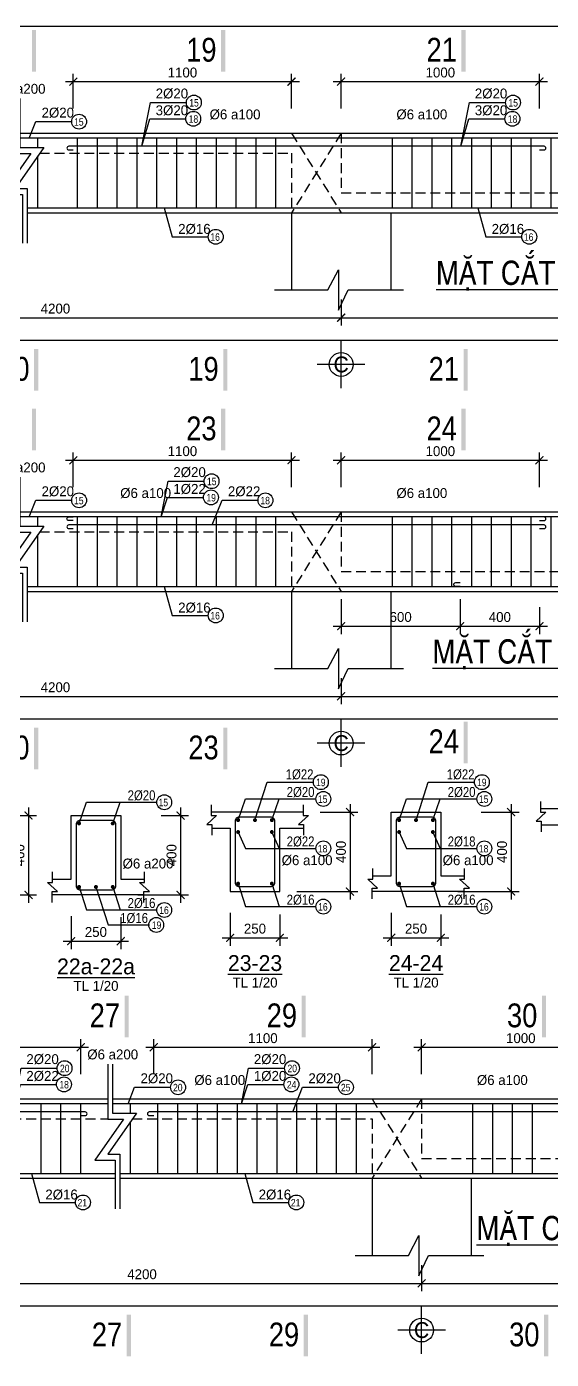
# Model space of a CAD drawing. Extents: x 394 to 4260, y -2056 to 747.
# Drawn here: x 3659 to 3791.2, y 411.4 to 747.2 of the extents above; entities that cross this region are included whole.
import ezdxf
from ezdxf.enums import TextEntityAlignment as Align

# ---------------------------------------------------------------- set-up
doc = ezdxf.new("R2010")
doc.units = 0
doc.header["$MEASUREMENT"] = 0
doc.linetypes.add('CENTER2', pattern=[1.125, 0.75, -0.125, 0.125, -0.125])
doc.linetypes.add('HIDDEN', pattern=[0.375, 0.25, -0.125])
doc.layers.get('0').update_dxf_attribs({"linetype": 'CONTINUOUS'})
doc.layers.get('DEFPOINTS').update_dxf_attribs({"linetype": 'CONTINUOUS'})
for name, color, linetype in [('cot', 8, 'CONTINUOUS'), ('DAI', 3, 'CONTINUOUS'), ('DIM', 1, 'CONTINUOUS'), ('DUT', 7, 'CENTER2'), ('MOTAAR', 1, 'CONTINUOUS'), ('TEXT', 7, 'CONTINUOUS'), ('THEP', 6, 'CONTINUOUS'), ('TU1', 9, 'CONTINUOUS'), ('TUONG', 7, 'CONTINUOUS')]:
    doc.layers.add(name, color=color, linetype=linetype)
doc.styles.add('DIM-NEW', font='VHELVCN.TTF')
doc.styles.add('style1', font='VGOUDYN.TTF')
doc.styles.add('T1', font='romans.shx')
doc.styles.add('T2', font='VTIMESN.TTF')
doc.dimstyles.new('TL20', dxfattribs={"dimtxt": 2.5, "dimasz": 2, "dimexe": 2, "dimexo": 2, "dimgap": 1, "dimtad": 1, "dimdec": 0, "dimlfac": 20, "dimzin": 0, "dimdsep": 46, "dimtxsty": 'T2', "dimblk": 'ARCHTICK', "dimcen": 2.5, "dimdle": 2, "dimclrd": 1, "dimclre": 1, "dimclrt": 2, "dimadec": 0, "dimazin": 0, "dimtfac": 1, "dimtdec": 0, "dimtix": 1, "dimtofl": 0, "dimtmove": 0, "dimatfit": 0, "dimldrblk": 'ARCHTICK', "dimfxl": 0, "dimtolj": 1, "dimtzin": 0, "dimlwd": -1, "dimlwe": -1, "dimarcsym": 0})

# ---------------------------------------------------------------- blocks, each defined once
blk = doc.blocks.new('_ARCHTICK')
at = {"color": 0, "linetype": 'ByBlock', "const_width": 0.15}
blk.add_lwpolyline([(-0.5, -0.5), (0.5, 0.5)], dxfattribs=at)
blk = doc.blocks.new('*D18')
at = {"layer": 'DEFPOINTS', "color": 0}
for p in [(3725.73, 733.36), (3670.73, 724.55), (3725.73, 724.55)]:
    blk.add_point(p, dxfattribs=at)
at = {"layer": 'TUONG', "color": 1}
for p, q in [((3668.73, 733.36), (3727.73, 733.36)), ((3670.73, 726.55), (3670.73, 735.36)), ((3725.73, 726.55), (3725.73, 735.36))]:
    blk.add_line(p, q, dxfattribs=at)
at = {"layer": 'TUONG', "color": 1, "xscale": 2, "yscale": 2, "zscale": 2, "rotation": 180}
blk.add_blockref('_ARCHTICK', (3670.73, 733.36), dxfattribs=at)
at = {"layer": 'TUONG', "color": 1, "xscale": 2, "yscale": 2, "zscale": 2}
blk.add_blockref('_ARCHTICK', (3725.73, 733.36), dxfattribs=at)
at = {"layer": 'TUONG', "color": 2, "insert": (3698.23, 735.64), "char_height": 2.5, "attachment_point": 5, "style": 'T2'}
blk.add_mtext('\\A1;1100', dxfattribs=at)
blk = doc.blocks.new('*D17')
at = {"layer": 'DEFPOINTS', "color": 0}
for p in [(3788.23, 733.36), (3738.23, 724.55), (3788.23, 724.55)]:
    blk.add_point(p, dxfattribs=at)
at = {"layer": 'TUONG', "color": 1}
for p, q in [((3736.23, 733.36), (3790.23, 733.36)), ((3738.23, 726.55), (3738.23, 735.36)), ((3788.23, 726.55), (3788.23, 735.36))]:
    blk.add_line(p, q, dxfattribs=at)
at = {"layer": 'TUONG', "color": 1, "xscale": 2, "yscale": 2, "zscale": 2, "rotation": 180}
blk.add_blockref('_ARCHTICK', (3738.23, 733.36), dxfattribs=at)
at = {"layer": 'TUONG', "color": 1, "xscale": 2, "yscale": 2, "zscale": 2}
blk.add_blockref('_ARCHTICK', (3788.23, 733.36), dxfattribs=at)
at = {"layer": 'TUONG', "color": 2, "insert": (3763.23, 735.64), "char_height": 2.5, "attachment_point": 5, "style": 'T2'}
blk.add_mtext('\\A1;1000', dxfattribs=at)
blk = doc.blocks.new('truc2')
at = {"layer": 'MOTAAR'}
for p, q in [((0, -15), (0, 0)), ((7.5, -7.5), (-7.5, -7.5))]:
    blk.add_line(p, q, dxfattribs=at)
blk.add_lwpolyline([(0, -3.5), (0, -1.84)], dxfattribs=at)
blk.add_circle((0, -7.5), 3.75, dxfattribs=at)
at = {"layer": 'TEXT', "style": 'T2'}
blk.add_attdef('1', text='', height=5, dxfattribs=at).set_placement((0, -7.5), align=Align.MIDDLE_CENTER)
blk = doc.blocks.new('*D9')
at = {"layer": 'DEFPOINTS', "color": 0}
for p in [(3738.23, 680.47), (3938.23, 680.47), (3938.23, 673.87)]:
    blk.add_point(p, dxfattribs=at)
at = {"layer": 'TUONG', "color": 1}
for p, q in [((3738.23, 678.47), (3738.23, 671.87)), ((3938.23, 678.47), (3938.23, 671.87)), ((3736.23, 673.87), (3940.23, 673.87))]:
    blk.add_line(p, q, dxfattribs=at)
at = {"layer": 'TUONG', "color": 1, "xscale": 2, "yscale": 2, "zscale": 2, "rotation": 180}
blk.add_blockref('_ARCHTICK', (3738.23, 673.87), dxfattribs=at)
at = {"layer": 'TUONG', "color": 1, "xscale": 2, "yscale": 2, "zscale": 2}
blk.add_blockref('_ARCHTICK', (3938.23, 673.87), dxfattribs=at)
at = {"layer": 'TUONG', "color": 2, "insert": (3838.23, 676.15), "char_height": 2.5, "attachment_point": 5, "style": 'T2'}
blk.add_mtext('\\A1;4000', dxfattribs=at)
blk = doc.blocks.new('*D8')
at = {"layer": 'DEFPOINTS', "color": 0}
for p in [(3594.24, 682.26), (3738.23, 680.47), (3738.23, 673.87)]:
    blk.add_point(p, dxfattribs=at)
at = {"layer": 'TUONG', "color": 1}
for p, q in [((3594.24, 680.26), (3594.24, 671.87)), ((3738.23, 678.47), (3738.23, 671.87)), ((3592.24, 673.87), (3740.23, 673.87))]:
    blk.add_line(p, q, dxfattribs=at)
at = {"layer": 'TUONG', "color": 1, "xscale": 2, "yscale": 2, "zscale": 2, "rotation": 180}
blk.add_blockref('_ARCHTICK', (3594.24, 673.87), dxfattribs=at)
at = {"layer": 'TUONG', "color": 1, "xscale": 2, "yscale": 2, "zscale": 2}
blk.add_blockref('_ARCHTICK', (3738.23, 673.87), dxfattribs=at)
at = {"layer": 'TUONG', "color": 2, "insert": (3666.23, 676.15), "char_height": 2.5, "attachment_point": 5, "style": 'T2'}
blk.add_mtext('\\A1;4200', dxfattribs=at)
blk = doc.blocks.new('*D19')
at = {"layer": 'DEFPOINTS', "color": 0}
for p in [(3429.65, 677.79), (4253.92, 677.79), (3429.65, 668.09)]:
    blk.add_point(p, dxfattribs=at)
at = {"layer": 'TUONG', "color": 1}
for p, q in [((3429.65, 675.79), (3429.65, 666.09)), ((4253.92, 675.79), (4253.92, 666.09)), ((4255.92, 668.09), (3427.65, 668.09))]:
    blk.add_line(p, q, dxfattribs=at)
at = {"layer": 'TUONG', "color": 1, "xscale": 2, "yscale": 2, "zscale": 2, "rotation": 180}
blk.add_blockref('_ARCHTICK', (3429.65, 668.09), dxfattribs=at)
at = {"layer": 'TUONG', "color": 1, "xscale": 2, "yscale": 2, "zscale": 2}
blk.add_blockref('_ARCHTICK', (4253.92, 668.09), dxfattribs=at)
at = {"layer": 'TUONG', "color": 2, "insert": (3841.78, 670.37), "char_height": 2.5, "attachment_point": 5, "style": 'T2'}
blk.add_mtext('\\A1;20800', dxfattribs=at)
blk = doc.blocks.new('*D33')
at = {"layer": 'cot', "color": 1}
for p, q in [((3654.54, 548.42), (3661.44, 548.42)), ((3659.44, 550.42), (3659.44, 526.42)), ((3648.68, 528.42), (3661.44, 528.42))]:
    blk.add_line(p, q, dxfattribs=at)
at = {"layer": 'DEFPOINTS', "color": 0}
for p in [(3652.54, 548.42), (3646.68, 528.42), (3659.44, 528.42)]:
    blk.add_point(p, dxfattribs=at)
at = {"layer": 'cot', "color": 1, "xscale": 2, "yscale": 2, "zscale": 2}
for p, rotation in [((3659.44, 548.42), 90), ((3659.44, 528.42), 270)]:
    blk.add_blockref('_ARCHTICK', p, dxfattribs=dict(at, rotation=rotation))
at = {"layer": 'cot', "color": 2, "lineweight": -2, "insert": (3657.16, 538.42), "char_height": 2.5, "attachment_point": 5, "rotation": 90, "style": 'T2'}
blk.add_mtext('\\A1;400', dxfattribs=at)
blk = doc.blocks.new('*D51')
at = {"layer": 'DEFPOINTS', "color": 0}
for p in [(3429.65, 582.37), (4253.92, 582.37), (3429.65, 572.67)]:
    blk.add_point(p, dxfattribs=at)
at = {"layer": 'TUONG', "color": 1}
for p, q in [((3429.65, 580.37), (3429.65, 570.67)), ((4253.92, 580.37), (4253.92, 570.67)), ((4255.92, 572.67), (3427.65, 572.67))]:
    blk.add_line(p, q, dxfattribs=at)
at = {"layer": 'TUONG', "color": 1, "xscale": 2, "yscale": 2, "zscale": 2, "rotation": 180}
blk.add_blockref('_ARCHTICK', (3429.65, 572.67), dxfattribs=at)
at = {"layer": 'TUONG', "color": 1, "xscale": 2, "yscale": 2, "zscale": 2}
blk.add_blockref('_ARCHTICK', (4253.92, 572.67), dxfattribs=at)
at = {"layer": 'TUONG', "color": 2, "insert": (3841.78, 574.95), "char_height": 2.5, "attachment_point": 5, "style": 'T2'}
blk.add_mtext('\\A1;20800', dxfattribs=at)
blk = doc.blocks.new('*D49')
at = {"layer": 'DEFPOINTS', "color": 0}
for p in [(3594.24, 586.84), (3738.23, 585.06), (3738.23, 578.45)]:
    blk.add_point(p, dxfattribs=at)
at = {"layer": 'TUONG', "color": 1}
for p, q in [((3594.24, 584.84), (3594.24, 576.45)), ((3738.23, 583.06), (3738.23, 576.45)), ((3592.24, 578.45), (3740.23, 578.45))]:
    blk.add_line(p, q, dxfattribs=at)
at = {"layer": 'TUONG', "color": 1, "xscale": 2, "yscale": 2, "zscale": 2, "rotation": 180}
blk.add_blockref('_ARCHTICK', (3594.24, 578.45), dxfattribs=at)
at = {"layer": 'TUONG', "color": 1, "xscale": 2, "yscale": 2, "zscale": 2}
blk.add_blockref('_ARCHTICK', (3738.23, 578.45), dxfattribs=at)
at = {"layer": 'TUONG', "color": 2, "insert": (3666.23, 580.73), "char_height": 2.5, "attachment_point": 5, "style": 'T2'}
blk.add_mtext('\\A1;4200', dxfattribs=at)
blk = doc.blocks.new('*D48')
at = {"layer": 'DEFPOINTS', "color": 0}
for p in [(3738.23, 585.06), (3938.23, 585.06), (3938.23, 578.45)]:
    blk.add_point(p, dxfattribs=at)
at = {"layer": 'TUONG', "color": 1}
for p, q in [((3738.23, 583.06), (3738.23, 576.45)), ((3938.23, 583.06), (3938.23, 576.45)), ((3736.23, 578.45), (3940.23, 578.45))]:
    blk.add_line(p, q, dxfattribs=at)
at = {"layer": 'TUONG', "color": 1, "xscale": 2, "yscale": 2, "zscale": 2, "rotation": 180}
blk.add_blockref('_ARCHTICK', (3738.23, 578.45), dxfattribs=at)
at = {"layer": 'TUONG', "color": 1, "xscale": 2, "yscale": 2, "zscale": 2}
blk.add_blockref('_ARCHTICK', (3938.23, 578.45), dxfattribs=at)
at = {"layer": 'TUONG', "color": 2, "insert": (3838.23, 580.73), "char_height": 2.5, "attachment_point": 5, "style": 'T2'}
blk.add_mtext('\\A1;4000', dxfattribs=at)
blk = doc.blocks.new('*D40')
at = {"layer": 'DEFPOINTS', "color": 0}
for p in [(3788.23, 637.94), (3738.23, 629.13), (3788.23, 629.13)]:
    blk.add_point(p, dxfattribs=at)
at = {"layer": 'TUONG', "color": 1}
for p, q in [((3738.23, 631.13), (3738.23, 639.94)), ((3788.23, 631.13), (3788.23, 639.94)), ((3736.23, 637.94), (3790.23, 637.94))]:
    blk.add_line(p, q, dxfattribs=at)
at = {"layer": 'TUONG', "color": 1, "xscale": 2, "yscale": 2, "zscale": 2, "rotation": 180}
blk.add_blockref('_ARCHTICK', (3738.23, 637.94), dxfattribs=at)
at = {"layer": 'TUONG', "color": 1, "xscale": 2, "yscale": 2, "zscale": 2}
blk.add_blockref('_ARCHTICK', (3788.23, 637.94), dxfattribs=at)
at = {"layer": 'TUONG', "color": 2, "insert": (3763.23, 640.22), "char_height": 2.5, "attachment_point": 5, "style": 'T2'}
blk.add_mtext('\\A1;1000', dxfattribs=at)
blk = doc.blocks.new('*D39')
at = {"layer": 'DEFPOINTS', "color": 0}
for p in [(3725.73, 637.94), (3670.73, 629.13), (3725.73, 629.13)]:
    blk.add_point(p, dxfattribs=at)
at = {"layer": 'TUONG', "color": 1}
for p, q in [((3670.73, 631.13), (3670.73, 639.94)), ((3725.73, 631.13), (3725.73, 639.94)), ((3668.73, 637.94), (3727.73, 637.94))]:
    blk.add_line(p, q, dxfattribs=at)
at = {"layer": 'TUONG', "color": 1, "xscale": 2, "yscale": 2, "zscale": 2, "rotation": 180}
blk.add_blockref('_ARCHTICK', (3670.73, 637.94), dxfattribs=at)
at = {"layer": 'TUONG', "color": 1, "xscale": 2, "yscale": 2, "zscale": 2}
blk.add_blockref('_ARCHTICK', (3725.73, 637.94), dxfattribs=at)
at = {"layer": 'TUONG', "color": 2, "insert": (3698.23, 640.22), "char_height": 2.5, "attachment_point": 5, "style": 'T2'}
blk.add_mtext('\\A1;1100', dxfattribs=at)
blk = doc.blocks.new('*D55')
at = {"layer": 'cot', "color": 1}
for p, q in [((3740.47, 551.26), (3740.47, 527.26)), ((3732.91, 549.26), (3742.47, 549.26)), ((3727.05, 529.26), (3742.47, 529.26))]:
    blk.add_line(p, q, dxfattribs=at)
at = {"layer": 'DEFPOINTS', "color": 0}
for p in [(3730.91, 549.26), (3725.05, 529.26), (3740.47, 529.26)]:
    blk.add_point(p, dxfattribs=at)
at = {"layer": 'cot', "color": 1, "xscale": 2, "yscale": 2, "zscale": 2}
for p, rotation in [((3740.47, 549.26), 90), ((3740.47, 529.26), 270)]:
    blk.add_blockref('_ARCHTICK', p, dxfattribs=dict(at, rotation=rotation))
at = {"layer": 'cot', "color": 2, "lineweight": -2, "insert": (3738.19, 539.26), "char_height": 2.5, "attachment_point": 5, "rotation": 90, "style": 'T2'}
blk.add_mtext('\\A1;400', dxfattribs=at)
blk = doc.blocks.new('*D54')
at = {"layer": 'cot', "color": 1}
for p, q in [((3710.26, 523.93), (3710.26, 515.6)), ((3722.76, 523.49), (3722.76, 515.6)), ((3708.26, 517.6), (3724.76, 517.6))]:
    blk.add_line(p, q, dxfattribs=at)
at = {"layer": 'DEFPOINTS', "color": 0}
for p in [(3710.26, 525.93), (3722.76, 525.49), (3722.76, 517.6)]:
    blk.add_point(p, dxfattribs=at)
at = {"layer": 'cot', "color": 1, "xscale": 2, "yscale": 2, "zscale": 2, "rotation": 180}
blk.add_blockref('_ARCHTICK', (3710.26, 517.6), dxfattribs=at)
at = {"layer": 'cot', "color": 1, "xscale": 2, "yscale": 2, "zscale": 2}
blk.add_blockref('_ARCHTICK', (3722.76, 517.6), dxfattribs=at)
at = {"layer": 'cot', "color": 2, "lineweight": -2, "insert": (3716.51, 519.9), "char_height": 2.5, "attachment_point": 5, "style": 'T2'}
blk.add_mtext('\\A1;250', dxfattribs=at)
blk = doc.blocks.new('*D57')
at = {"layer": 'cot', "color": 1}
for p, q in [((3750.85, 523.93), (3750.85, 515.6)), ((3763.35, 523.49), (3763.35, 515.6)), ((3748.85, 517.6), (3765.35, 517.6))]:
    blk.add_line(p, q, dxfattribs=at)
at = {"layer": 'DEFPOINTS', "color": 0}
for p in [(3750.85, 525.93), (3763.35, 525.49), (3763.35, 517.6)]:
    blk.add_point(p, dxfattribs=at)
at = {"layer": 'cot', "color": 1, "xscale": 2, "yscale": 2, "zscale": 2, "rotation": 180}
blk.add_blockref('_ARCHTICK', (3750.85, 517.6), dxfattribs=at)
at = {"layer": 'cot', "color": 1, "xscale": 2, "yscale": 2, "zscale": 2}
blk.add_blockref('_ARCHTICK', (3763.35, 517.6), dxfattribs=at)
at = {"layer": 'cot', "color": 2, "lineweight": -2, "insert": (3757.1, 519.9), "char_height": 2.5, "attachment_point": 5, "style": 'T2'}
blk.add_mtext('\\A1;250', dxfattribs=at)
blk = doc.blocks.new('*D56')
at = {"layer": 'cot', "color": 1}
for p, q in [((3781.06, 551.26), (3781.06, 527.26)), ((3773.49, 549.26), (3783.06, 549.26)), ((3767.64, 529.26), (3783.06, 529.26))]:
    blk.add_line(p, q, dxfattribs=at)
at = {"layer": 'DEFPOINTS', "color": 0}
for p in [(3771.49, 549.26), (3765.64, 529.26), (3781.06, 529.26)]:
    blk.add_point(p, dxfattribs=at)
at = {"layer": 'cot', "color": 1, "xscale": 2, "yscale": 2, "zscale": 2}
for p, rotation in [((3781.06, 549.26), 90), ((3781.06, 529.26), 270)]:
    blk.add_blockref('_ARCHTICK', p, dxfattribs=dict(at, rotation=rotation))
at = {"layer": 'cot', "color": 2, "lineweight": -2, "insert": (3778.78, 539.26), "char_height": 2.5, "attachment_point": 5, "rotation": 90, "style": 'T2'}
blk.add_mtext('\\A1;400', dxfattribs=at)
blk = doc.blocks.new('*D68')
at = {"layer": 'DEFPOINTS', "color": 0}
for p in [(3746.01, 490.02), (3691.01, 481.21), (3746.01, 481.21)]:
    blk.add_point(p, dxfattribs=at)
at = {"layer": 'TUONG', "color": 1}
for p, q in [((3691.01, 483.21), (3691.01, 492.02)), ((3746.01, 483.21), (3746.01, 492.02)), ((3689.01, 490.02), (3748.01, 490.02))]:
    blk.add_line(p, q, dxfattribs=at)
at = {"layer": 'TUONG', "color": 1, "xscale": 2, "yscale": 2, "zscale": 2, "rotation": 180}
blk.add_blockref('_ARCHTICK', (3691.01, 490.02), dxfattribs=at)
at = {"layer": 'TUONG', "color": 1, "xscale": 2, "yscale": 2, "zscale": 2}
blk.add_blockref('_ARCHTICK', (3746.01, 490.02), dxfattribs=at)
at = {"layer": 'TUONG', "color": 2, "insert": (3718.51, 492.3), "char_height": 2.5, "attachment_point": 5, "style": 'T2'}
blk.add_mtext('\\A1;1100', dxfattribs=at)
blk = doc.blocks.new('*D67')
at = {"layer": 'DEFPOINTS', "color": 0}
for p in [(3808.51, 490.02), (3758.51, 481.21), (3808.51, 481.21)]:
    blk.add_point(p, dxfattribs=at)
at = {"layer": 'TUONG', "color": 1}
for p, q in [((3758.51, 483.21), (3758.51, 492.02)), ((3808.51, 483.21), (3808.51, 492.02)), ((3756.51, 490.02), (3810.51, 490.02))]:
    blk.add_line(p, q, dxfattribs=at)
at = {"layer": 'TUONG', "color": 1, "xscale": 2, "yscale": 2, "zscale": 2, "rotation": 180}
blk.add_blockref('_ARCHTICK', (3758.51, 490.02), dxfattribs=at)
at = {"layer": 'TUONG', "color": 1, "xscale": 2, "yscale": 2, "zscale": 2}
blk.add_blockref('_ARCHTICK', (3808.51, 490.02), dxfattribs=at)
at = {"layer": 'TUONG', "color": 2, "insert": (3783.51, 492.3), "char_height": 2.5, "attachment_point": 5, "style": 'T2'}
blk.add_mtext('\\A1;1000', dxfattribs=at)
blk = doc.blocks.new('*D66')
at = {"layer": 'DEFPOINTS', "color": 0}
for p in [(3672.59, 490.02), (3617.59, 481.21), (3672.59, 481.21)]:
    blk.add_point(p, dxfattribs=at)
at = {"layer": 'TUONG', "color": 1}
for p, q in [((3617.59, 483.21), (3617.59, 492.02)), ((3672.59, 483.21), (3672.59, 492.02)), ((3615.59, 490.02), (3674.59, 490.02))]:
    blk.add_line(p, q, dxfattribs=at)
at = {"layer": 'TUONG', "color": 1, "xscale": 2, "yscale": 2, "zscale": 2, "rotation": 180}
blk.add_blockref('_ARCHTICK', (3617.59, 490.02), dxfattribs=at)
at = {"layer": 'TUONG', "color": 1, "xscale": 2, "yscale": 2, "zscale": 2}
blk.add_blockref('_ARCHTICK', (3672.59, 490.02), dxfattribs=at)
at = {"layer": 'TUONG', "color": 2, "insert": (3645.09, 492.3), "char_height": 2.5, "attachment_point": 5, "style": 'T2'}
blk.add_mtext('\\A1;1100', dxfattribs=at)
blk = doc.blocks.new('*D61')
at = {"layer": 'DEFPOINTS', "color": 0}
for p in [(3758.51, 437.14), (3928.04, 437.14), (3928.04, 430.53)]:
    blk.add_point(p, dxfattribs=at)
at = {"layer": 'TUONG', "color": 1}
for p, q in [((3758.51, 435.14), (3758.51, 428.53)), ((3928.04, 435.14), (3928.04, 428.53)), ((3756.51, 430.53), (3930.04, 430.53))]:
    blk.add_line(p, q, dxfattribs=at)
at = {"layer": 'TUONG', "color": 1, "xscale": 2, "yscale": 2, "zscale": 2, "rotation": 180}
blk.add_blockref('_ARCHTICK', (3758.51, 430.53), dxfattribs=at)
at = {"layer": 'TUONG', "color": 1, "xscale": 2, "yscale": 2, "zscale": 2}
blk.add_blockref('_ARCHTICK', (3928.04, 430.53), dxfattribs=at)
at = {"layer": 'TUONG', "color": 2, "insert": (3843.28, 432.81), "char_height": 2.5, "attachment_point": 5, "style": 'T2'}
blk.add_mtext('\\A1;4000', dxfattribs=at)
blk = doc.blocks.new('*D60')
at = {"layer": 'DEFPOINTS', "color": 0}
for p in [(3617.59, 438.92), (3758.51, 437.14), (3758.51, 430.53)]:
    blk.add_point(p, dxfattribs=at)
at = {"layer": 'TUONG', "color": 1}
for p, q in [((3617.59, 436.92), (3617.59, 428.53)), ((3758.51, 435.14), (3758.51, 428.53)), ((3615.59, 430.53), (3760.51, 430.53))]:
    blk.add_line(p, q, dxfattribs=at)
at = {"layer": 'TUONG', "color": 1, "xscale": 2, "yscale": 2, "zscale": 2, "rotation": 180}
blk.add_blockref('_ARCHTICK', (3617.59, 430.53), dxfattribs=at)
at = {"layer": 'TUONG', "color": 1, "xscale": 2, "yscale": 2, "zscale": 2}
blk.add_blockref('_ARCHTICK', (3758.51, 430.53), dxfattribs=at)
at = {"layer": 'TUONG', "color": 2, "insert": (3688.05, 432.81), "char_height": 2.5, "attachment_point": 5, "style": 'T2'}
blk.add_mtext('\\A1;4200', dxfattribs=at)
blk = doc.blocks.new('*D58')
at = {"layer": 'DEFPOINTS', "color": 0}
for p in [(3466.01, 434.45), (4217.7, 434.45), (3466.01, 424.75)]:
    blk.add_point(p, dxfattribs=at)
at = {"layer": 'TUONG', "color": 1}
for p, q in [((3466.01, 432.45), (3466.01, 422.75)), ((4217.7, 432.45), (4217.7, 422.75)), ((4219.7, 424.75), (3464.01, 424.75))]:
    blk.add_line(p, q, dxfattribs=at)
at = {"layer": 'TUONG', "color": 1, "xscale": 2, "yscale": 2, "zscale": 2, "rotation": 180}
blk.add_blockref('_ARCHTICK', (3466.01, 424.75), dxfattribs=at)
at = {"layer": 'TUONG', "color": 1, "xscale": 2, "yscale": 2, "zscale": 2}
blk.add_blockref('_ARCHTICK', (4217.7, 424.75), dxfattribs=at)
at = {"layer": 'TUONG', "color": 2, "insert": (3841.85, 427.03), "char_height": 2.5, "attachment_point": 5, "style": 'T2'}
blk.add_mtext('\\A1;20800', dxfattribs=at)
blk = doc.blocks.new('*D139')
at = {"layer": 'DEFPOINTS', "color": 0}
for p in [(3768.23, 602.93), (3788.23, 602.93), (3788.23, 596.14)]:
    blk.add_point(p, dxfattribs=at)
at = {"layer": 'TUONG', "color": 1}
for p, q in [((3768.23, 600.93), (3768.23, 594.14)), ((3788.23, 600.93), (3788.23, 594.14)), ((3766.23, 596.14), (3790.23, 596.14))]:
    blk.add_line(p, q, dxfattribs=at)
at = {"layer": 'TUONG', "color": 1, "xscale": 2, "yscale": 2, "zscale": 2, "rotation": 180}
blk.add_blockref('_ARCHTICK', (3768.23, 596.14), dxfattribs=at)
at = {"layer": 'TUONG', "color": 1, "xscale": 2, "yscale": 2, "zscale": 2}
blk.add_blockref('_ARCHTICK', (3788.23, 596.14), dxfattribs=at)
at = {"layer": 'TUONG', "color": 2, "insert": (3778.23, 598.42), "char_height": 2.5, "attachment_point": 5, "style": 'T2'}
blk.add_mtext('\\A1;400', dxfattribs=at)
blk = doc.blocks.new('*D138')
at = {"layer": 'DEFPOINTS', "color": 0}
for p in [(3738.23, 604.93), (3768.23, 604.93), (3768.23, 596.14)]:
    blk.add_point(p, dxfattribs=at)
at = {"layer": 'TUONG', "color": 1}
for p, q in [((3738.23, 602.93), (3738.23, 594.14)), ((3768.23, 602.93), (3768.23, 594.14)), ((3736.23, 596.14), (3770.23, 596.14))]:
    blk.add_line(p, q, dxfattribs=at)
at = {"layer": 'TUONG', "color": 1, "xscale": 2, "yscale": 2, "zscale": 2, "rotation": 180}
blk.add_blockref('_ARCHTICK', (3738.23, 596.14), dxfattribs=at)
at = {"layer": 'TUONG', "color": 1, "xscale": 2, "yscale": 2, "zscale": 2}
blk.add_blockref('_ARCHTICK', (3768.23, 596.14), dxfattribs=at)
at = {"layer": 'TUONG', "color": 2, "insert": (3753.23, 598.44), "char_height": 2.5, "attachment_point": 5, "style": 'T2'}
blk.add_mtext('\\A1;600', dxfattribs=at)
blk = doc.blocks.new('*D151')
at = {"layer": 'cot', "color": 1}
for p, q in [((3670.17, 523.09), (3670.17, 514.76)), ((3682.67, 522.81), (3682.67, 514.76)), ((3668.17, 516.76), (3684.67, 516.76))]:
    blk.add_line(p, q, dxfattribs=at)
at = {"layer": 'DEFPOINTS', "color": 0}
for p in [(3670.17, 525.09), (3682.67, 524.81), (3682.67, 516.76)]:
    blk.add_point(p, dxfattribs=at)
at = {"layer": 'cot', "color": 1, "xscale": 2, "yscale": 2, "zscale": 2, "rotation": 180}
blk.add_blockref('_ARCHTICK', (3670.17, 516.76), dxfattribs=at)
at = {"layer": 'cot', "color": 1, "xscale": 2, "yscale": 2, "zscale": 2}
blk.add_blockref('_ARCHTICK', (3682.67, 516.76), dxfattribs=at)
at = {"layer": 'cot', "color": 2, "lineweight": -2, "insert": (3676.42, 519.06), "char_height": 2.5, "attachment_point": 5, "style": 'T2'}
blk.add_mtext('\\A1;250', dxfattribs=at)
blk = doc.blocks.new('*D150')
at = {"layer": 'cot', "color": 1}
for p, q in [((3692.87, 548.42), (3699.77, 548.42)), ((3697.77, 550.42), (3697.77, 526.42)), ((3687.01, 528.42), (3699.77, 528.42))]:
    blk.add_line(p, q, dxfattribs=at)
at = {"layer": 'DEFPOINTS', "color": 0}
for p in [(3690.87, 548.42), (3685.01, 528.42), (3697.77, 528.42)]:
    blk.add_point(p, dxfattribs=at)
at = {"layer": 'cot', "color": 1, "xscale": 2, "yscale": 2, "zscale": 2}
for p, rotation in [((3697.77, 548.42), 90), ((3697.77, 528.42), 270)]:
    blk.add_blockref('_ARCHTICK', p, dxfattribs=dict(at, rotation=rotation))
at = {"layer": 'cot', "color": 2, "lineweight": -2, "insert": (3695.49, 538.42), "char_height": 2.5, "attachment_point": 5, "rotation": 90, "style": 'T2'}
blk.add_mtext('\\A1;400', dxfattribs=at)

msp = doc.modelspace()

# ---------------------------------------------------------------- linework, layer by layer
at = {"layer": 'cot', "lineweight": -2, "ltscale": 10}
for points in [[(3716.513, 547.259), (3719.586, 556.827), (3731.237, 556.827)], [(3757.096, 547.259), (3760.168, 556.827), (3771.82, 556.827)], [(3672.175, 546.416), (3674.053, 551.764), (3691.767, 551.764)], [(3680.675, 546.416), (3682.553, 551.764)], [(3712.263, 547.259), (3714.141, 552.607), (3731.856, 552.607)], [(3720.763, 547.259), (3722.641, 552.607)], [(3752.846, 547.259), (3754.724, 552.607), (3772.438, 552.607)], [(3761.346, 547.259), (3763.224, 552.607)], [(3712.263, 544.259), (3714.141, 540.134), (3731.856, 540.134)], [(3720.763, 544.259), (3722.641, 540.134)], [(3752.846, 544.259), (3754.724, 540.134), (3772.438, 540.134)], [(3761.346, 544.259), (3763.224, 540.134)], [(3712.263, 531.259), (3714.141, 525.465), (3731.856, 525.465)], [(3720.763, 531.259), (3722.641, 525.465)], [(3752.846, 531.259), (3754.724, 525.465), (3772.438, 525.465)], [(3761.346, 531.259), (3763.224, 525.465)], [(3672.175, 530.416), (3674.053, 524.621), (3691.767, 524.621)], [(3676.425, 530.416), (3679.497, 520.848), (3689.899, 520.848)], [(3680.675, 530.416), (3682.553, 524.621)]]:
    msp.add_lwpolyline(points, dxfattribs=at)
at = {"layer": 'DAI'}
for p, q in [((3661.786, 716.758), (3661.786, 719.08)), ((3671.786, 701.58), (3671.786, 719.08)), ((3676.786, 701.58), (3676.786, 719.08)), ((3681.786, 701.58), (3681.786, 719.08)), ((3686.786, 701.58), (3686.786, 719.08)), ((3691.786, 701.58), (3691.786, 719.08)), ((3696.786, 701.58), (3696.786, 719.08)), ((3701.786, 701.58), (3701.786, 719.08)), ((3706.786, 701.58), (3706.786, 719.08)), ((3711.786, 701.58), (3711.786, 719.08)), ((3716.786, 701.58), (3716.786, 719.08)), ((3721.786, 701.58), (3721.786, 719.08)), ((3751.148, 701.58), (3751.148, 719.08)), ((3756.148, 701.58), (3756.148, 719.08)), ((3761.148, 701.58), (3761.148, 719.08)), ((3766.148, 701.58), (3766.148, 719.08)), ((3771.148, 701.58), (3771.148, 719.08)), ((3776.148, 701.58), (3776.148, 719.08)), ((3781.148, 701.58), (3781.148, 719.08)), ((3786.148, 701.58), (3786.148, 719.08)), ((3791.148, 701.58), (3791.148, 719.08)), ((3661.786, 701.58), (3661.786, 714.635)), ((3661.786, 621.339), (3661.786, 623.662)), ((3671.786, 606.162), (3671.786, 623.662)), ((3676.786, 606.162), (3676.786, 623.662)), ((3681.786, 606.162), (3681.786, 623.662)), ((3686.786, 606.162), (3686.786, 623.662)), ((3691.786, 606.162), (3691.786, 623.662)), ((3696.786, 606.162), (3696.786, 623.662)), ((3701.786, 606.162), (3701.786, 623.662)), ((3706.786, 606.162), (3706.786, 623.662)), ((3711.786, 606.162), (3711.786, 623.662)), ((3716.786, 606.162), (3716.786, 623.662)), ((3721.786, 606.162), (3721.786, 623.662)), ((3751.148, 606.162), (3751.148, 623.662)), ((3756.148, 606.162), (3756.148, 623.662)), ((3761.148, 606.162), (3761.148, 623.662)), ((3766.148, 606.162), (3766.148, 623.662)), ((3771.148, 606.162), (3771.148, 623.662)), ((3776.148, 606.162), (3776.148, 623.662)), ((3781.148, 606.162), (3781.148, 623.662)), ((3786.148, 606.162), (3786.148, 623.662)), ((3791.148, 606.162), (3791.148, 623.662)), ((3661.786, 606.162), (3661.786, 619.217)), ((3662.601, 458.242), (3662.601, 475.742)), ((3667.601, 458.242), (3667.601, 475.742)), ((3672.601, 458.242), (3672.601, 475.742)), ((3685.135, 473.42), (3685.135, 475.742)), ((3692.069, 458.242), (3692.069, 475.742)), ((3697.069, 458.242), (3697.069, 475.742)), ((3702.069, 458.242), (3702.069, 475.742)), ((3707.069, 458.242), (3707.069, 475.742)), ((3712.069, 458.242), (3712.069, 475.742)), ((3717.069, 458.242), (3717.069, 475.742)), ((3722.069, 458.242), (3722.069, 475.742)), ((3727.069, 458.242), (3727.069, 475.742)), ((3732.069, 458.242), (3732.069, 475.742)), ((3737.069, 458.242), (3737.069, 475.742)), ((3742.069, 458.242), (3742.069, 475.742)), ((3771.432, 458.242), (3771.432, 475.742)), ((3776.432, 458.242), (3776.432, 475.742)), ((3781.432, 458.242), (3781.432, 475.742)), ((3786.432, 458.242), (3786.432, 475.742)), ((3685.135, 458.242), (3685.135, 471.298))]:
    msp.add_line(p, q, dxfattribs=at)
for points in [[(3721.513, 547.009, 0.4142136), (3720.513, 548.009), (3712.513, 548.009, 0.4142136), (3711.513, 547.009), (3711.513, 531.509, 0.4142136), (3712.513, 530.509), (3720.513, 530.509, 0.4142136), (3721.513, 531.509)], [(3762.096, 547.009, 0.4142136), (3761.096, 548.009), (3753.096, 548.009, 0.4142136), (3752.096, 547.009), (3752.096, 531.509, 0.4142136), (3753.096, 530.509), (3761.096, 530.509, 0.4142136), (3762.096, 531.509)], [(3681.425, 546.166, 0.4142136), (3680.425, 547.166), (3672.425, 547.166, 0.4142136), (3671.425, 546.166), (3671.425, 530.666, 0.4142136), (3672.425, 529.666), (3680.425, 529.666, 0.4142136), (3681.425, 530.666)]]:
    msp.add_lwpolyline(points, format="xyb", close=True, dxfattribs=at)
at = {"layer": 'DUT', "linetype": 'HIDDEN', "ltscale": 10}
for p, q in [((3738.228, 720.33), (3725.728, 700.33)), ((3725.728, 720.33), (3738.228, 700.33)), ((3725.728, 624.912), (3738.228, 604.912)), ((3738.228, 624.912), (3725.728, 604.912)), ((3758.512, 476.992), (3746.012, 456.992)), ((3746.012, 476.992), (3758.512, 456.992))]:
    msp.add_line(p, q, dxfattribs=at)
for points in [[(3738.228, 720.33), (3738.228, 705.33), (3833.228, 705.33), (3833.228, 715.33), (3843.228, 715.33), (3843.228, 705.33), (3938.228, 705.33), (3938.228, 720.33)], [(3662.27, 715.33), (3725.728, 715.33), (3725.728, 700.33), (3738.228, 700.33)], [(3738.228, 624.912), (3738.228, 609.912), (3833.228, 609.912), (3833.228, 619.912), (3843.228, 619.912), (3843.228, 609.912), (3938.228, 609.912), (3938.228, 624.912)], [(3662.27, 619.912), (3725.728, 619.912), (3725.728, 604.912), (3738.228, 604.912)], [(3758.512, 476.992), (3758.512, 461.992), (3810.288, 461.992)], [(3546.036, 471.992), (3605.088, 471.992), (3605.088, 456.992), (3617.588, 456.992), (3617.588, 471.992), (3679.444, 471.992)], [(3685.619, 471.992), (3746.012, 471.992), (3746.012, 456.992), (3758.512, 456.992)]]:
    msp.add_lwpolyline(points, dxfattribs=at)
at = {"layer": 'TEXT', "ltscale": 10}
msp.add_lwpolyline([(3420.367, 153.21), (4260.367, 153.21), (4260.367, 747.21), (3420.367, 747.21)], close=True, dxfattribs=at)
for points in [[(3660.297, 735.852), (3661.347, 735.852), (3660.297, 746.352), (3661.347, 746.352)], [(3707.973, 735.852), (3709.023, 735.852), (3707.973, 746.352), (3709.023, 746.352)], [(3768.535, 735.852), (3769.585, 735.852), (3768.535, 746.352), (3769.585, 746.352)], [(3660.836, 655.441), (3661.886, 655.441), (3660.836, 665.941), (3661.886, 665.941)], [(3708.513, 655.441), (3709.563, 655.441), (3708.513, 665.941), (3709.563, 665.941)], [(3769.075, 655.441), (3770.125, 655.441), (3769.075, 665.941), (3770.125, 665.941)], [(3660.297, 640.433), (3661.347, 640.433), (3660.297, 650.933), (3661.347, 650.933)], [(3707.973, 640.433), (3709.023, 640.433), (3707.973, 650.933), (3709.023, 650.933)], [(3768.535, 640.433), (3769.585, 640.433), (3768.535, 650.933), (3769.585, 650.933)], [(3769.075, 561.577), (3770.125, 561.577), (3769.075, 572.077), (3770.125, 572.077)], [(3660.836, 560.022), (3661.886, 560.022), (3660.836, 570.522), (3661.886, 570.522)], [(3708.513, 560.022), (3709.563, 560.022), (3708.513, 570.522), (3709.563, 570.522)], [(3683.646, 492.514), (3684.696, 492.514), (3683.646, 503.014), (3684.696, 503.014)], [(3728.257, 492.514), (3729.307, 492.514), (3728.257, 503.014), (3729.307, 503.014)], [(3788.819, 492.514), (3789.869, 492.514), (3788.819, 503.014), (3789.869, 503.014)], [(3684.186, 412.103), (3685.236, 412.103), (3684.186, 422.603), (3685.236, 422.603)], [(3728.796, 412.103), (3729.846, 412.103), (3728.796, 422.603), (3729.846, 422.603)], [(3789.359, 412.103), (3790.409, 412.103), (3789.359, 422.603), (3790.409, 422.603)]]:
    msp.add_trace(points, dxfattribs=at)
at = {"layer": 'THEP', "ltscale": 10}
for points in [[(4019.098, 719.08), (3657.242, 719.08)], [(3659.083, 701.58), (4020.939, 701.58)], [(4019.098, 623.662), (3657.242, 623.662)], [(3659.083, 606.162), (4020.939, 606.162)], [(3679.444, 475.742), (3541.008, 475.742)], [(3816.361, 475.742), (3680.591, 475.742)], [(3542.849, 458.242), (3681.286, 458.242)], [(3682.433, 458.242), (3818.202, 458.242)]]:
    msp.add_lwpolyline(points, dxfattribs=at)
for points in [[(3788.228, 716.142), (3789.356, 716.142, 1), (3789.356, 717.08), (3788.228, 717.08), (3726.978, 717.08), (3670.728, 717.08), (3669.601, 717.08, 1), (3669.601, 716.142), (3670.728, 716.142)], [(3670.728, 622.724), (3669.601, 622.724, -1), (3669.601, 623.662), (3670.728, 623.662)], [(3788.228, 620.724), (3789.356, 620.724, 1), (3789.356, 621.662), (3788.228, 621.662), (3726.978, 621.662), (3670.728, 621.662), (3669.601, 621.662, 1), (3669.601, 620.724), (3670.728, 620.724)], [(3788.228, 622.724), (3789.356, 622.724, 1), (3789.356, 623.662), (3788.228, 623.662)], [(3768.228, 606.162), (3767.101, 606.162, -1), (3767.101, 607.099), (3768.228, 607.099)], [(3672.588, 472.805), (3673.715, 472.805, 1), (3673.715, 473.742), (3672.588, 473.742), (3606.338, 473.742), (3550.088, 473.742), (3548.96, 473.742, 1), (3548.96, 472.805), (3550.088, 472.805)], [(3808.512, 472.805), (3809.639, 472.805, 1), (3809.639, 473.742), (3808.512, 473.742), (3747.262, 473.742), (3691.012, 473.742), (3689.885, 473.742, 1), (3689.885, 472.805), (3691.012, 472.805)]]:
    msp.add_lwpolyline(points, format="xyb", dxfattribs=at)
at = {"layer": 'THEP', "const_width": 0.5}
for points in [[(3712.013, 547.259, 1), (3712.513, 547.259, 1)], [(3716.763, 547.259, -1), (3716.263, 547.259, -1)], [(3721.013, 547.259, -1), (3720.513, 547.259, -1)], [(3752.596, 547.259, 1), (3753.096, 547.259, 1)], [(3757.346, 547.259, -1), (3756.846, 547.259, -1)], [(3761.596, 547.259, -1), (3761.096, 547.259, -1)], [(3671.925, 546.416, 1), (3672.425, 546.416, 1)], [(3680.925, 546.416, -1), (3680.425, 546.416, -1)], [(3712.013, 544.259, 1), (3712.513, 544.259, 1)], [(3721.013, 544.259, -1), (3720.513, 544.259, -1)], [(3752.596, 544.259, 1), (3753.096, 544.259, 1)], [(3761.596, 544.259, -1), (3761.096, 544.259, -1)], [(3671.925, 530.416, -1), (3672.425, 530.416, -1)], [(3676.675, 530.416, 1), (3676.175, 530.416, 1)], [(3680.925, 530.416, 1), (3680.425, 530.416, 1)], [(3712.013, 531.259, -1), (3712.513, 531.259, -1)], [(3721.013, 531.259, 1), (3720.513, 531.259, 1)], [(3752.596, 531.259, -1), (3753.096, 531.259, -1)], [(3761.596, 531.259, 1), (3761.096, 531.259, 1)]]:
    msp.add_lwpolyline(points, format="xyb", close=True, dxfattribs=at)
at = {"layer": 'TU1', "lineweight": -2, "ltscale": 10}
for points in [[(3687.983, 717.08), (3690.155, 728.087), (3699.23, 728.087)], [(3768.422, 717.08), (3770.594, 728.087), (3779.669, 728.087)], [(3659.626, 719.08), (3661.242, 723.269), (3670.317, 723.269)], [(3687.983, 717.08), (3690, 723.996), (3699.075, 723.996)], [(3768.422, 717.08), (3770.439, 723.996), (3779.514, 723.996)], [(3693.64, 701.58), (3695.677, 694.253), (3704.752, 694.253)], [(3772.647, 701.58), (3774.684, 694.253), (3783.759, 694.253)], [(3692.839, 623.662), (3694.616, 632.668), (3703.692, 632.668)], [(3692.839, 623.662), (3694.461, 628.578), (3703.537, 628.578)], [(3659.626, 623.662), (3661.242, 627.851), (3670.317, 627.851)], [(3705.732, 621.662), (3708.205, 627.851), (3717.28, 627.851)], [(3693.64, 606.162), (3695.677, 598.835), (3704.752, 598.835)], [(3655.392, 473.742), (3657.563, 484.749), (3666.639, 484.749)], [(3713.123, 475.742), (3714.9, 484.749), (3723.975, 484.749)], [(3655.392, 473.742), (3657.408, 480.659), (3666.484, 480.659)], [(3713.123, 475.742), (3714.745, 480.659), (3723.82, 480.659)], [(3684.568, 475.742), (3686.184, 479.932), (3695.259, 479.932)], [(3726.016, 473.742), (3728.488, 479.932), (3737.564, 479.932)], [(3660.16, 458.242), (3662.197, 450.916), (3671.272, 450.916)], [(3713.924, 458.242), (3715.961, 450.916), (3725.036, 450.916)]]:
    msp.add_lwpolyline(points, dxfattribs=at)
at = {"layer": 'TU1'}
for points in [[(3705.455, 551.134), (3705.455, 548.416), (3706.815, 548.416), (3704.348, 546.161), (3705.611, 546.161), (3705.611, 543.447)], [(3728.617, 551.134), (3728.617, 548.416), (3729.978, 548.416), (3727.511, 546.161), (3728.773, 546.161), (3728.773, 543.447)], [(3788.457, 551.977), (3788.457, 549.259), (3789.818, 549.259), (3787.351, 547.004), (3788.613, 547.004), (3788.613, 544.291)], [(3665.366, 526.541), (3665.366, 529.259), (3666.727, 529.259), (3664.26, 531.514), (3665.522, 531.514), (3665.522, 534.228)], [(3688.529, 526.541), (3688.529, 529.259), (3689.889, 529.259), (3687.423, 531.514), (3688.685, 531.514), (3688.685, 534.228)], [(3746.038, 527.385), (3746.038, 530.103), (3747.398, 530.103), (3744.931, 532.358), (3746.193, 532.358), (3746.193, 535.071)], [(3769.2, 527.385), (3769.2, 530.103), (3770.56, 530.103), (3768.094, 532.358), (3769.356, 532.358), (3769.356, 535.071)]]:
    msp.add_lwpolyline(points, dxfattribs=at)
at = {"layer": 'TU1', "ltscale": 10}
for centre in [(3701.105, 728.087), (3781.544, 728.087), (3700.95, 723.996), (3781.389, 723.996), (3672.192, 723.269), (3706.627, 694.253), (3785.634, 694.253), (3705.567, 632.668), (3672.192, 627.851), (3705.412, 628.578), (3719.155, 627.851), (3706.627, 598.835), (3733.112, 556.827), (3773.695, 556.827), (3733.731, 552.607), (3774.313, 552.607), (3693.642, 551.764), (3733.731, 540.134), (3774.313, 540.134), (3733.731, 525.465), (3774.313, 525.465), (3693.642, 524.621), (3691.618, 520.848), (3668.514, 484.749), (3725.85, 484.749), (3668.359, 480.659), (3697.134, 479.932), (3725.695, 480.659), (3739.439, 479.932), (3673.147, 450.916), (3726.911, 450.916)]:
    msp.add_circle(centre, 1.875, dxfattribs=at)
at = {"layer": 'TUONG'}
for p, q in [((3657.242, 720.33), (4019.098, 720.33)), ((3659.083, 700.33), (3738.228, 700.33)), ((3725.728, 700.33), (3725.728, 680.882)), ((3738.228, 700.33), (3925.728, 700.33)), ((3750.728, 700.33), (3750.728, 680.882)), ((3657.242, 624.912), (4019.098, 624.912)), ((3738.228, 624.912), (3938.228, 624.912)), ((3659.083, 604.912), (3738.228, 604.912)), ((3725.728, 604.912), (3725.728, 585.463)), ((3738.228, 604.912), (3925.728, 604.912)), ((3750.728, 604.912), (3750.728, 585.463)), ((3541.008, 476.992), (3679.444, 476.992)), ((3680.591, 476.992), (3816.361, 476.992)), ((3758.512, 476.992), (3813.295, 476.992)), ((3630.088, 456.992), (3681.286, 456.992)), ((3682.433, 456.992), (3758.512, 456.992)), ((3746.012, 456.992), (3746.012, 437.544)), ((3758.512, 456.992), (3818.202, 456.992)), ((3771.012, 456.992), (3771.012, 437.544))]:
    msp.add_line(p, q, dxfattribs=at)
for points in [[(3656.095, 729.111), (3656.095, 715.258), (3660.011, 715.258), (3652.804, 704.922), (3657.937, 704.922), (3657.937, 692.669)], [(3657.242, 729.111), (3657.242, 716.758), (3663.265, 716.758), (3656.058, 706.422), (3659.083, 706.422), (3659.083, 692.669)], [(3721.467, 680.882), (3734.885, 680.882), (3737.541, 685.964), (3737.541, 675.799), (3739.975, 680.882), (3753.937, 680.882)], [(3656.095, 633.693), (3656.095, 619.839), (3660.011, 619.839), (3652.804, 609.504), (3657.937, 609.504), (3657.937, 597.25)], [(3657.242, 633.693), (3657.242, 621.339), (3663.265, 621.339), (3656.058, 611.004), (3659.083, 611.004), (3659.083, 597.25)], [(3721.467, 585.463), (3734.885, 585.463), (3737.541, 590.546), (3737.541, 580.38), (3739.975, 585.463), (3753.937, 585.463)], [(3665.561, 532.416), (3670.175, 532.416), (3670.175, 548.416), (3682.675, 548.416), (3682.675, 532.416), (3688.724, 532.416)], [(3728.617, 549.259), (3705.455, 549.259)], [(3746.232, 533.259), (3750.846, 533.259), (3750.846, 549.259), (3763.346, 549.259), (3763.346, 533.259), (3769.395, 533.259)], [(3809.12, 550.103), (3788.457, 550.103)], [(3705.65, 545.259), (3710.263, 545.259), (3710.263, 529.259), (3722.763, 529.259), (3722.763, 545.259), (3728.812, 545.259)], [(3788.652, 546.103), (3793.266, 546.103), (3793.266, 535.103), (3803.266, 535.103), (3803.266, 546.103), (3809.315, 546.103)], [(3688.529, 528.416), (3665.366, 528.416)], [(3769.2, 529.259), (3746.038, 529.259)], [(3679.444, 485.774), (3679.444, 471.92), (3683.36, 471.92), (3676.153, 461.584), (3681.286, 461.584), (3681.286, 449.331)], [(3680.591, 485.774), (3680.591, 473.42), (3686.615, 473.42), (3679.407, 463.084), (3682.433, 463.084), (3682.433, 449.331)], [(3741.751, 437.544), (3755.169, 437.544), (3757.824, 442.627), (3757.824, 432.461), (3760.258, 437.544), (3774.221, 437.544)]]:
    msp.add_lwpolyline(points, dxfattribs=at)

# ---------------------------------------------------------------- block references
at = {"layer": 'DIM', "ltscale": 10, "xscale": 0.8000000000000002, "yscale": 0.8000000000000002, "zscale": 0.8000000000000002}
for p in [(3738.228, 668.09), (3738.228, 572.671), (3758.512, 424.752)]:
    msp.add_blockref('truc2', p, dxfattribs=at).add_auto_attribs({'1': 'C'})

# ---------------------------------------------------------------- texts
at = {"layer": 'TEXT', "ltscale": 10}
for s, height, style, p in [('19', 6, 'DIM-NEW', (3699.184, 738.393)), ('21', 6, 'DIM-NEW', (3759.746, 738.393)), ('%%2546 a200', 2.5, 'style1', (3650.895, 730.3)), ('2%%25420', 2.5, 'style1', (3691.481, 729.118)), ('15', 1.875, 'DIM-NEW', (3699.961, 727.08)), ('2%%25420', 2.5, 'style1', (3771.919, 729.118)), ('15', 1.875, 'DIM-NEW', (3780.399, 727.08)), ('2%%25420', 2.5, 'style1', (3662.728, 724.301)), ('3%%25420', 2.5, 'style1', (3691.481, 724.891)), ('%%2546 a100', 2.5, 'style1', (3705.078, 723.848)), ('%%2546 a100', 2.5, 'style1', (3752.156, 723.848)), ('3%%25420', 2.5, 'style1', (3771.919, 724.891)), ('15', 1.875, 'DIM-NEW', (3670.927, 722.263)), ('18', 1.875, 'DIM-NEW', (3699.806, 722.99)), ('18', 1.875, 'DIM-NEW', (3780.244, 722.99)), ('2%%25416', 2.5, 'style1', (3697.158, 694.997)), ('2%%25416', 2.5, 'style1', (3776.165, 694.997)), ('16', 1.875, 'DIM-NEW', (3705.28, 693.247)), ('16', 1.875, 'DIM-NEW', (3784.287, 693.247)), ('20', 6, 'DIM-NEW', (3652.047, 657.982)), ('19', 6, 'DIM-NEW', (3699.723, 657.982)), ('21', 6, 'DIM-NEW', (3760.285, 657.982)), ('23', 6, 'DIM-NEW', (3699.184, 642.975)), ('24', 6, 'DIM-NEW', (3759.746, 642.975)), ('%%2546 a200', 2.5, 'style1', (3650.895, 634.881)), ('2%%25420', 2.5, 'style1', (3695.942, 633.7)), ('2%%25420', 2.5, 'style1', (3662.728, 628.882)), ('1%%25422', 2.5, 'style1', (3695.942, 629.473)), ('15', 1.875, 'DIM-NEW', (3704.422, 631.662)), ('2%%25422', 2.5, 'style1', (3709.691, 628.882)), ('15', 1.875, 'DIM-NEW', (3670.927, 626.844)), ('%%2546 a100', 2.5, 'style1', (3682.546, 628.429)), ('19', 1.875, 'DIM-NEW', (3704.267, 627.571)), ('18', 1.875, 'DIM-NEW', (3717.89, 626.844)), ('%%2546 a100', 2.5, 'style1', (3752.156, 628.429)), ('2%%25416', 2.5, 'style1', (3697.158, 599.578)), ('16', 1.875, 'DIM-NEW', (3705.28, 597.828)), ('20', 6, 'DIM-NEW', (3652.047, 562.563)), ('23', 6, 'DIM-NEW', (3699.723, 562.563)), ('24', 6, 'DIM-NEW', (3760.285, 564.119)), ('19', 1.875, 'DIM-NEW', (3731.906, 555.82)), ('19', 1.875, 'DIM-NEW', (3772.489, 555.82)), ('15', 1.875, 'DIM-NEW', (3692.214, 550.757)), ('15', 1.875, 'DIM-NEW', (3732.365, 551.601)), ('15', 1.875, 'DIM-NEW', (3772.948, 551.601)), ('18', 1.875, 'DIM-NEW', (3732.365, 539.127)), ('18', 1.875, 'DIM-NEW', (3772.948, 539.127)), ('%%2546 a200', 2.5, 'style1', (3683.146, 535.068)), ('%%2546 a100', 2.5, 'style1', (3723.235, 535.911)), ('%%2546 a100', 2.5, 'style1', (3763.817, 535.911)), ('16', 1.875, 'DIM-NEW', (3692.389, 523.614)), ('16', 1.875, 'DIM-NEW', (3732.439, 524.458)), ('16', 1.875, 'DIM-NEW', (3773.022, 524.458)), ('19', 1.875, 'DIM-NEW', (3690.521, 519.841)), ('27', 6, 'DIM-NEW', (3674.857, 495.055)), ('29', 6, 'DIM-NEW', (3719.467, 495.055)), ('30', 6, 'DIM-NEW', (3780.029, 495.055)), ('2%%25420', 2.5, 'style1', (3658.889, 485.78)), ('%%2546 a200', 2.5, 'style1', (3674.244, 486.962)), ('2%%25420', 2.5, 'style1', (3716.226, 485.78)), ('2%%25422', 2.5, 'style1', (3658.889, 481.554)), ('20', 1.875, 'DIM-NEW', (3667.369, 483.743)), ('1%%25420', 2.5, 'style1', (3716.226, 481.554)), ('20', 1.875, 'DIM-NEW', (3724.706, 483.743)), ('18', 1.875, 'DIM-NEW', (3667.214, 479.652)), ('2%%25420', 2.5, 'style1', (3687.669, 480.963)), ('20', 1.875, 'DIM-NEW', (3695.869, 478.925)), ('%%2546 a100', 2.5, 'style1', (3701.222, 480.51)), ('24', 1.875, 'DIM-NEW', (3724.551, 479.652)), ('2%%25420', 2.5, 'style1', (3729.974, 480.963)), ('25', 1.875, 'DIM-NEW', (3738.174, 478.925)), ('%%2546 a100', 2.5, 'style1', (3772.44, 480.51)), ('2%%25416', 2.5, 'style1', (3663.678, 451.659)), ('2%%25416', 2.5, 'style1', (3717.441, 451.659)), ('21', 1.875, 'DIM-NEW', (3671.8, 449.909)), ('21', 1.875, 'DIM-NEW', (3725.564, 449.909)), ('27', 6, 'DIM-NEW', (3675.396, 414.644)), ('29', 6, 'DIM-NEW', (3720.007, 414.644)), ('30', 6, 'DIM-NEW', (3780.569, 414.644))]:
    msp.add_text(s, height=height, dxfattribs=dict(at, style=style)).set_placement(p)
at = {"layer": 'TEXT', "style": 'DIM-NEW'}
for s, p in [('%%UMAËT CAÉT BOÁ TRÍ THEÙP DAÀM TRUÏC 1 TL:1/20', (3762.138, 682.188)), ('%%UMAËT CAÉT BOÁ TRÍ THEÙP DAÀM TRUÏC 2,7 TL:1/20', (3761.276, 586.77)), ('%%UMAËT CAÉT BOÁ TRÍ THEÙP DAÀM TRUÏC 3 TL:1/20', (3772.371, 441.459))]:
    msp.add_text(s, height=6, dxfattribs=at).set_placement(p)
for s, p in [('1%%25422', (3724.254, 557.552)), ('1%%25422', (3764.836, 557.552)), ('2%%25420', (3684.416, 552.264)), ('2%%25420', (3724.504, 553.107)), ('2%%25420', (3765.087, 553.107)), ('2%%25422', (3724.504, 540.634)), ('2%%25418', (3765.087, 540.634)), ('2%%25416', (3684.416, 525.121)), ('2%%25416', (3724.504, 525.965)), ('2%%25416', (3765.087, 525.965)), ('1%%25416', (3682.548, 521.348))]:
    e = msp.add_text(s, height=2.5, dxfattribs=at)
    e.set_placement(p)
    e.dxf.unprotected_set("ltscale", 0)
at = {"layer": 'TEXT', "char_height": 4, "attachment_point": 5, "line_spacing_factor": 0.85, "style": 'T1'}
for s, insert, width in [('{\\fVNI-Aptima|b0|i0|c0|p2;\\L22a-22a\\P\\H0.625x;\\lTL 1/20}', (3676.447, 508.297), 21.78824), ('{\\fVNI-Aptima|b0|i0|c0|p2;\\L23-23\\P\\H0.625x;\\lTL 1/20}', (3716.535, 509.14), 20.53333), ('{\\fVNI-Aptima|b0|i0|c0|p2;\\L24-24\\P\\H0.625x;\\lTL 1/20}', (3757.118, 509.14), 20.53333)]:
    msp.add_mtext(s, dxfattribs=dict(at, insert=insert, width=width))

# ---------------------------------------------------------------- dimensions: what is measured, and where the dimension line sits
at = {"layer": 'cot', "lineweight": -2, "ltscale": 10}
for base, p1, p2, picture, middle in [((3740.473, 529.259), (3730.909, 549.259), (3725.055, 529.259), '*D55', (3738.193, 539.259)), ((3781.055, 529.259), (3771.492, 549.259), (3765.637, 529.259), '*D56', (3778.776, 539.259)), ((3659.442, 528.416), (3652.539, 548.416), (3646.684, 528.416), '*D33', (3657.162, 538.416)), ((3697.768, 528.416), (3690.865, 548.416), (3685.011, 528.416), '*D150', (3695.488, 538.416))]:
    dim = msp.add_linear_dim(base=base, p1=p1, p2=p2, angle=90, dimstyle='TL20', dxfattribs=at)
    dim.commit()
    dim.dimension.update_dxf_attribs({"geometry": picture, "text_midpoint": middle})
for base, p1, p2, picture, middle in [((3682.675, 516.761), (3670.175, 525.091), (3682.675, 524.806), '*D151', (3676.425, 519.061)), ((3722.763, 517.604), (3710.263, 525.935), (3722.763, 525.488), '*D54', (3716.513, 519.904)), ((3763.346, 517.604), (3750.846, 525.935), (3763.346, 525.488), '*D57', (3757.096, 519.904))]:
    dim = msp.add_linear_dim(base=base, p1=p1, p2=p2, dimstyle='TL20', dxfattribs=at)
    dim.commit()
    dim.dimension.update_dxf_attribs({"geometry": picture, "text_midpoint": middle})
at = {"layer": 'TUONG'}
for base, p1, p2, picture, middle in [((3725.728, 733.359), (3670.728, 724.55), (3725.728, 724.55), '*D18', (3698.228, 735.638)), ((3788.228, 733.359), (3738.228, 724.55), (3788.228, 724.55), '*D17', (3763.228, 735.638)), ((3725.728, 637.94), (3670.728, 629.131), (3725.728, 629.131), '*D39', (3698.228, 640.22)), ((3788.228, 637.94), (3738.228, 629.131), (3788.228, 629.131), '*D40', (3763.228, 640.22)), ((3768.228, 596.144), (3738.228, 604.93), (3768.228, 604.93), '*D138', (3753.228, 598.438)), ((3788.228, 596.144), (3768.228, 602.93), (3788.228, 602.93), '*D139', (3778.228, 598.423)), ((3672.588, 490.021), (3617.588, 481.212), (3672.588, 481.212), '*D66', (3645.088, 492.301)), ((3746.012, 490.021), (3691.012, 481.212), (3746.012, 481.212), '*D68', (3718.512, 492.301)), ((3808.512, 490.021), (3758.512, 481.212), (3808.512, 481.212), '*D67', (3783.512, 492.301))]:
    dim = msp.add_linear_dim(base=base, p1=p1, p2=p2, dimstyle='TL20', dxfattribs=at)
    dim.commit()
    dim.dimension.update_dxf_attribs({"geometry": picture, "text_midpoint": middle})
for base, p1, p2, text, picture, middle in [((3738.228, 673.867), (3594.238, 682.258), (3738.228, 680.475), '4200', '*D8', (3666.233, 676.147)), ((3738.228, 578.448), (3594.238, 586.84), (3738.228, 585.056), '4200', '*D49', (3666.233, 580.728)), ((3758.512, 430.529), (3617.588, 438.921), (3758.512, 437.137), '4200', '*D60', (3688.05, 432.809)), ((3928.042, 430.529), (3758.512, 437.137), (3928.042, 437.137), '4000', '*D61', (3843.277, 432.809))]:
    dim = msp.add_linear_dim(base=base, p1=p1, p2=p2, text=text, dimstyle='TL20', override={"dimtmove": 1}, dxfattribs=at)
    dim.commit()
    dim.dimension.update_dxf_attribs({"geometry": picture, "text_midpoint": middle})
for base, p1, p2, picture, middle in [((3938.228, 673.867), (3738.228, 680.475), (3938.228, 680.475), '*D9', (3838.228, 676.147)), ((3938.228, 578.448), (3738.228, 585.056), (3938.228, 585.056), '*D48', (3838.228, 580.728))]:
    dim = msp.add_linear_dim(base=base, p1=p1, p2=p2, dimstyle='TL20', override={"dimtmove": 1}, dxfattribs=at)
    dim.commit()
    dim.dimension.update_dxf_attribs({"geometry": picture, "text_midpoint": middle})
for base, p1, p2, picture, middle in [((3429.647, 668.09), (4253.919, 677.787), (3429.647, 677.787), '*D19', (3841.783, 670.37)), ((3429.647, 572.671), (4253.919, 582.369), (3429.647, 582.369), '*D51', (3841.783, 574.951)), ((3466.009, 424.752), (4217.699, 434.45), (3466.009, 434.45), '*D58', (3841.854, 427.032))]:
    dim = msp.add_linear_dim(base=base, p1=p1, p2=p2, text='20800', dimstyle='TL20', dxfattribs=at)
    dim.commit()
    dim.dimension.update_dxf_attribs({"geometry": picture, "text_midpoint": middle})

doc.saveas('drawing.dxf')
